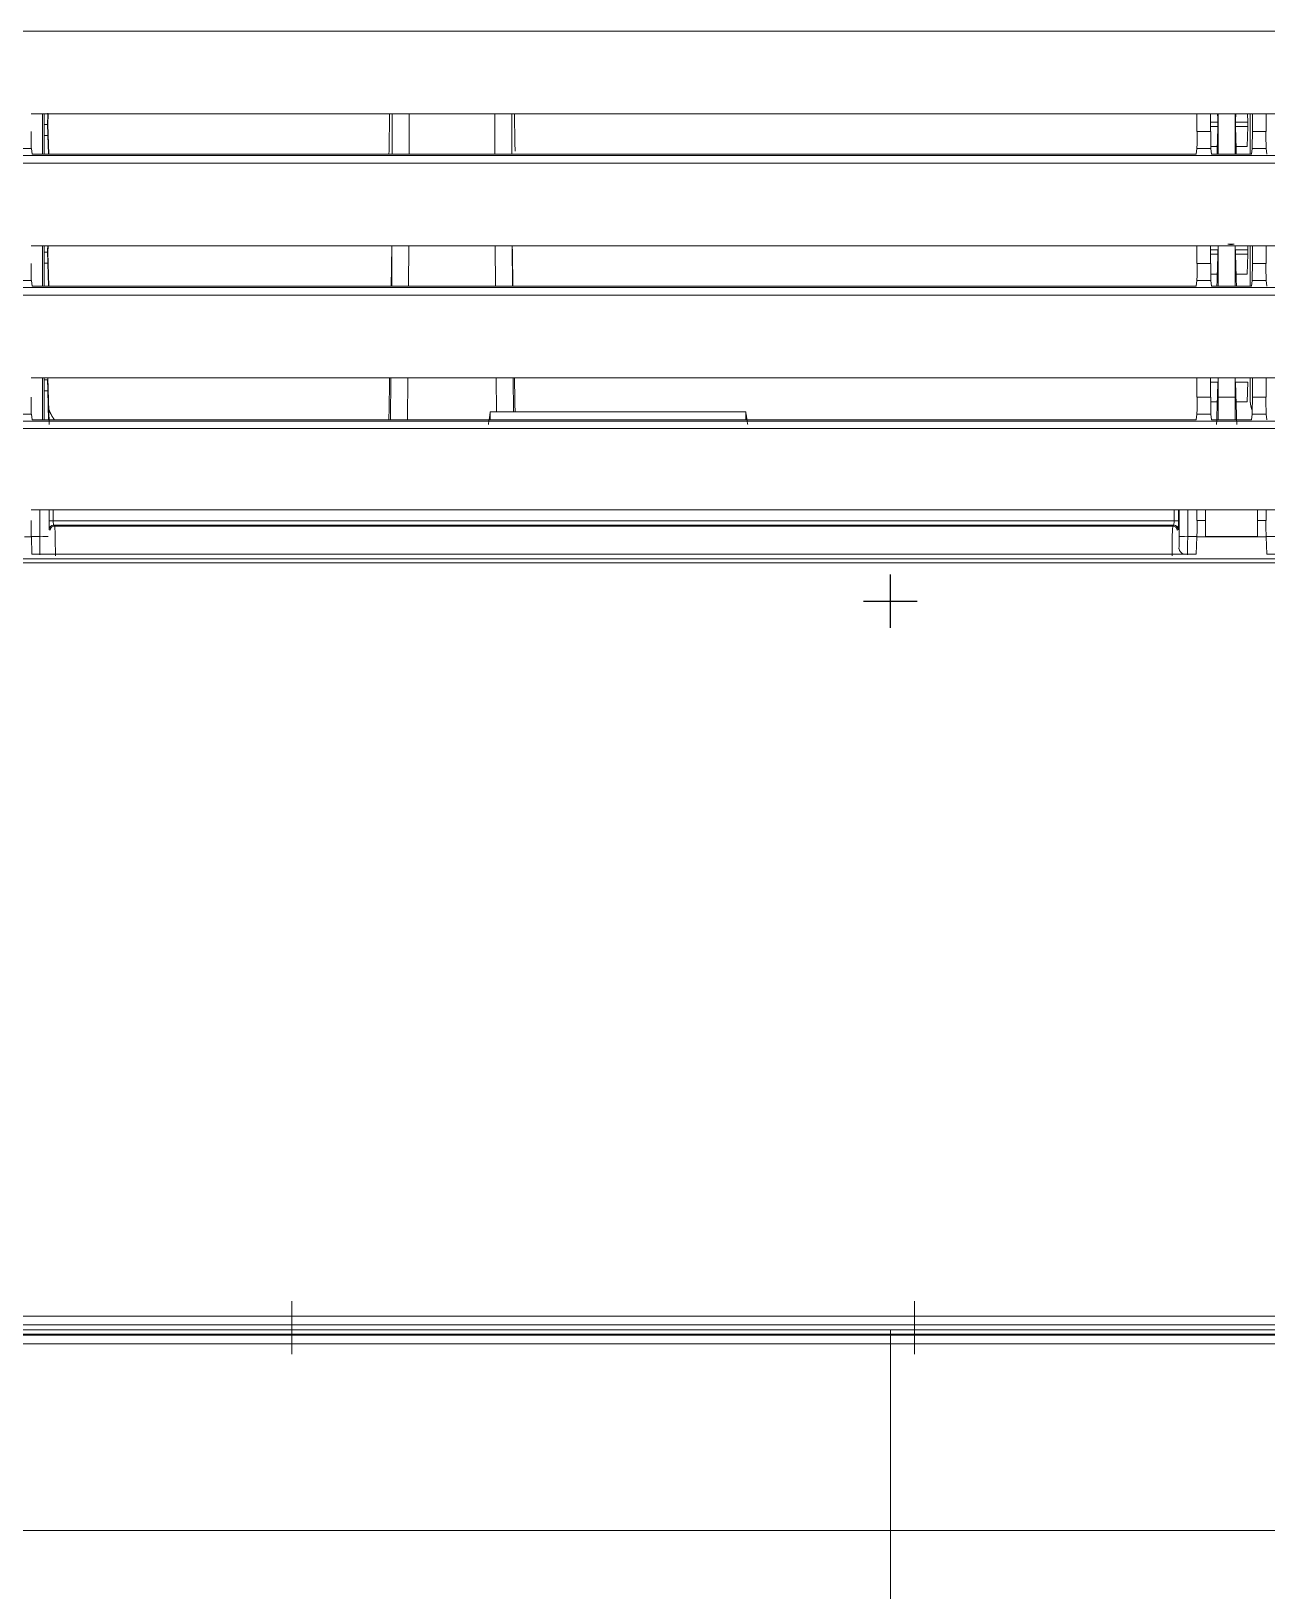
# Model space of a CAD drawing. Header units: inches. Extents: x 3778 to 56227, y -16914 to 35091.
# Drawn here: x 11726 to 11871.7, y 17471.5 to 17655.4 of the extents above; entities that cross this region are included whole.
import ezdxf

# ---------------------------------------------------------------- set-up
doc = ezdxf.new("R2010")
doc.units = ezdxf.units.IN
doc.header["$LTSCALE"] = 100
doc.header["$MEASUREMENT"] = 0
doc.layers.add('mark-B', color=2, linetype='Continuous', lineweight=20)
doc.layers.add('RC-LIGHT', color=7, linetype='Continuous')

# ---------------------------------------------------------------- blocks, each defined once
blk = doc.blocks.new('무풍1way 일반')
for p, q in [((0, -253.28), (0, -246.97)), ((-3.16, -250.12), (3.16, -250.12))]:
    blk.add_line(p, q)
at = {"layer": 'mark-B'}
for p, q in [((357.16, -182.89), (-357.16, -182.89)), ((-101.3, -192.64), (36.16, -192.64)), ((-99.99, -197.41), (-99.99, -192.64)), ((-99.77, -197.41), (-99.77, -192.64)), ((-99.34, -193.88), (-99.3, -192.64)), ((-58.73, -197.41), (-58.73, -192.64)), ((-58.73, -197.41), (-58.73, -192.64)), ((-56.72, -197.41), (-56.72, -192.64)), ((-56.72, -197.41), (-56.72, -192.64)), ((-46.64, -192.64), (-46.64, -197.41)), ((-46.64, -192.64), (-46.64, -197.41)), ((-44.64, -192.64), (-44.64, -197.41)), ((-44.64, -192.64), (-44.64, -197.41)), ((36.16, -194.73), (36.16, -192.64)), ((36.16, -192.64), (37.77, -192.64)), ((37.77, -192.64), (37.77, -194.73)), ((37.77, -192.64), (42.69, -192.64)), ((38.65, -192.64), (38.65, -197.41)), ((40.66, -197.41), (40.66, -192.64)), ((42.16, -193.62), (42.13, -192.64)), ((42.42, -192.64), (42.42, -197.41)), ((42.69, -194.73), (42.69, -192.64)), ((42.69, -192.64), (44.3, -192.64)), ((44.3, -194.73), (44.3, -192.64)), ((44.3, -192.64), (196.82, -192.64)), ((-99.77, -193.88), (-99.36, -193.88)), ((-99.23, -197.41), (-99.34, -193.88)), ((36.16, -194.73), (37.77, -194.73)), ((37.77, -193.62), (38.62, -193.62)), ((38.62, -194.14), (37.77, -194.14)), ((40.7, -193.62), (42.16, -193.62)), ((42.16, -194.14), (40.7, -194.14)), ((42.08, -196.49), (42.16, -194.14)), ((42.69, -194.73), (44.3, -194.73)), ((-101.29, -196.74), (-102.92, -196.74)), ((-101.2, -197.41), (-101.29, -196.74)), ((-99.77, -195.19), (-99.35, -195.19)), ((-99.28, -197.41), (-99.35, -195.19)), ((36.06, -197.41), (36.15, -196.74)), ((37.78, -196.74), (36.15, -196.74)), ((38.55, -196.49), (37.78, -196.49)), ((37.78, -196.74), (37.87, -197.41)), ((42.08, -196.49), (40.77, -196.49)), ((42.59, -197.41), (42.67, -196.74)), ((44.31, -196.74), (42.67, -196.74)), ((44.4, -197.41), (44.31, -196.74)), ((-354.41, -197.57), (354.41, -197.57)), ((354.41, -198.46), (-354.41, -198.46)), ((36.06, -197.41), (-101.2, -197.41)), ((42.59, -197.41), (37.87, -197.41)), ((-101.3, -208.2), (36.16, -208.2)), ((-99.99, -212.97), (-99.99, -208.2)), ((-99.77, -212.97), (-99.77, -208.2)), ((-99.77, -208.94), (-99.36, -208.94)), ((-99.34, -208.94), (-99.31, -208.2)), ((-99.21, -212.97), (-99.34, -208.94)), ((-58.8, -212.97), (-58.77, -208.2)), ((-58.8, -212.97), (-58.77, -208.2)), ((-56.8, -212.97), (-56.76, -208.2)), ((-56.8, -212.97), (-56.76, -208.2)), ((-46.61, -208.2), (-46.57, -212.97)), ((-46.61, -208.2), (-46.57, -212.97)), ((-44.6, -208.2), (-44.56, -212.97)), ((-44.6, -208.2), (-44.56, -212.97)), ((36.16, -210.3), (36.16, -208.2)), ((36.16, -208.2), (37.77, -208.2)), ((37.77, -208.2), (37.77, -210.3)), ((37.77, -208.2), (42.69, -208.2)), ((37.77, -208.68), (38.62, -208.68)), ((38.62, -209.2), (37.77, -209.2)), ((38.65, -208.2), (38.65, -212.97)), ((39.82, -208.03), (40.55, -208.03)), ((40.66, -212.97), (40.66, -208.2)), ((40.7, -208.68), (42.16, -208.68)), ((42.16, -209.2), (40.7, -209.2)), ((42.08, -211.55), (42.16, -209.2)), ((42.16, -208.68), (42.14, -208.2)), ((42.42, -208.2), (42.42, -212.97)), ((42.69, -210.3), (42.69, -208.2)), ((42.69, -208.2), (44.3, -208.2)), ((44.3, -210.3), (44.3, -208.2)), ((44.3, -208.2), (196.82, -208.2)), ((-99.77, -210.25), (-99.35, -210.25)), ((-99.27, -212.97), (-99.35, -210.25)), ((36.16, -210.3), (37.77, -210.3)), ((38.55, -211.55), (37.77, -211.55)), ((42.08, -211.55), (40.77, -211.55)), ((42.69, -210.3), (44.3, -210.3)), ((-351.65, -213.14), (351.65, -213.14)), ((-101.29, -212.3), (-102.92, -212.3)), ((-101.2, -212.97), (-101.29, -212.3)), ((36.06, -212.97), (-101.2, -212.97)), ((36.06, -212.97), (36.15, -212.3)), ((37.78, -212.3), (36.15, -212.3)), ((37.78, -212.3), (37.87, -212.97)), ((42.59, -212.97), (37.87, -212.97)), ((42.59, -212.97), (42.67, -212.3)), ((44.31, -212.3), (42.67, -212.3)), ((44.4, -212.97), (44.31, -212.3)), ((351.65, -214.02), (-351.65, -214.02)), ((-101.3, -223.77), (36.16, -223.77)), ((-99.99, -228.72), (-99.99, -223.76)), ((-99.77, -228.72), (-99.77, -223.76)), ((-99.77, -224.01), (-99.36, -224.01)), ((-99.34, -224), (-99.33, -223.77)), ((-58.93, -228.72), (-58.89, -223.77)), ((-58.93, -228.72), (-58.89, -223.77)), ((-56.92, -228.72), (-56.88, -223.77)), ((-56.92, -228.72), (-56.88, -223.77)), ((-46.48, -223.77), (-46.45, -227.77)), ((-46.48, -223.77), (-46.45, -227.77)), ((-44.47, -223.77), (-44.44, -227.77)), ((-44.47, -223.77), (-44.44, -227.77)), ((36.16, -226.06), (36.16, -223.77)), ((36.16, -223.77), (37.77, -223.77)), ((37.77, -223.77), (37.77, -226.06)), ((37.77, -223.77), (42.69, -223.77)), ((38.62, -224.27), (37.77, -224.27)), ((38.65, -223.76), (38.65, -226.05)), ((40.66, -226.05), (40.66, -223.76)), ((42.16, -224.27), (40.7, -224.27)), ((42.08, -226.61), (42.16, -224.27)), ((42.42, -223.76), (42.42, -226.23)), ((42.69, -226.06), (42.69, -223.77)), ((42.69, -223.77), (44.3, -223.77)), ((44.3, -226.06), (44.3, -223.77)), ((44.3, -223.77), (196.82, -223.77)), ((-99.77, -225.31), (-99.35, -225.31)), ((-99.25, -228.72), (-99.35, -225.31)), ((36.16, -226.06), (37.77, -226.06)), ((38.65, -226.05), (40.66, -226.05)), ((42.69, -226.06), (44.3, -226.06)), ((-101.29, -228.06), (-102.92, -228.06)), ((-101.21, -228.72), (-101.29, -228.06)), ((-47.17, -227.77), (-47.17, -228.72)), ((-17.05, -228.72), (-17.05, -227.77)), ((36.07, -228.72), (36.15, -228.06)), ((37.78, -228.06), (36.15, -228.06)), ((38.55, -226.61), (37.77, -226.61)), ((37.78, -228.06), (37.87, -228.72)), ((42.08, -226.61), (40.77, -226.61)), ((42.59, -228.72), (42.67, -228.06)), ((44.31, -228.06), (42.67, -228.06)), ((44.39, -228.72), (44.31, -228.06)), ((-348.87, -228.89), (348.87, -228.89)), ((348.87, -229.77), (-348.87, -229.77)), ((36.07, -228.72), (-101.21, -228.72)), ((42.59, -228.72), (37.87, -228.72)), ((-101.3, -239.33), (36.16, -239.33)), ((-100.3, -242.48), (-100.3, -239.33)), ((-100.3, -242.48), (-100.3, -239.33)), ((-99.2, -240.65), (-99.2, -239.33)), ((-99.2, -240.65), (-99.2, -239.33)), ((-98.7, -240.65), (-99.2, -240.65)), ((-98.7, -240.65), (-99.2, -240.65)), ((-98.7, -239.33), (-98.7, -240.65)), ((-98.7, -239.33), (-98.7, -240.65)), ((-98.7, -240.65), (33.46, -240.65)), ((-98.7, -240.65), (33.46, -240.65)), ((33.46, -240.65), (33.46, -239.33)), ((33.46, -240.65), (33.46, -239.33)), ((33.96, -240.65), (33.46, -240.65)), ((33.96, -240.65), (33.46, -240.65)), ((33.96, -239.33), (33.96, -240.65)), ((33.96, -239.33), (33.96, -240.65)), ((34.05, -242.49), (34.05, -239.33)), ((34.05, -242.49), (34.05, -239.33)), ((35.06, -239.33), (35.06, -242.48)), ((35.06, -239.33), (35.06, -242.48)), ((36.16, -240.59), (36.16, -239.33)), ((36.16, -239.33), (37.17, -239.33)), ((36.16, -240.59), (37.17, -240.59)), ((37.17, -239.33), (37.17, -240.59)), ((37.17, -239.33), (43.29, -239.33)), ((43.29, -240.59), (43.29, -239.33)), ((43.29, -239.33), (44.3, -239.33)), ((43.29, -240.59), (44.3, -240.59)), ((44.3, -240.59), (44.3, -239.33)), ((44.3, -239.33), (196.82, -239.33)), ((-101.29, -242.54), (-102.11, -242.54)), ((-101.29, -242.48), (-100.3, -242.48)), ((-101.29, -242.48), (-100.3, -242.48)), ((-101.29, -242.54), (-101.22, -244.58)), ((-99.17, -241.65), (-99.06, -241.76)), ((-99.17, -241.65), (-99.06, -241.76)), ((33.42, -241.15), (-98.67, -241.15)), ((-98.67, -241.15), (-98.56, -241.26)), ((33.42, -241.15), (-98.67, -241.15)), ((-98.67, -241.15), (-98.56, -241.26)), ((-98.56, -241.26), (33.32, -241.26)), ((-98.56, -241.26), (33.32, -241.26)), ((33.32, -241.26), (33.42, -241.15)), ((33.32, -241.26), (33.42, -241.15)), ((33.93, -241.65), (33.82, -241.76)), ((33.93, -241.65), (33.82, -241.76)), ((35.06, -242.48), (36.15, -242.48)), ((35.06, -242.48), (36.15, -242.48)), ((36.15, -242.54), (36.08, -244.58)), ((36.97, -242.54), (36.15, -242.54)), ((37.18, -242.54), (36.97, -242.54)), ((37.18, -242.48), (43.28, -242.48)), ((37.18, -242.48), (43.28, -242.48)), ((37.18, -242.54), (43.28, -242.54)), ((43.49, -242.54), (43.28, -242.54)), ((44.31, -242.54), (43.49, -242.54)), ((44.31, -242.48), (45.36, -242.48)), ((44.31, -242.48), (45.36, -242.48)), ((44.31, -242.54), (44.38, -244.58)), ((-101.22, -244.58), (36.08, -244.58)), ((44.38, -244.58), (196.74, -244.58)), ((476.32, -245.6), (-476.32, -245.6)), ((-464.1, -245.12), (464.1, -245.12)), ((-70.56, -332.68), (-70.56, -337.43)), ((-70.56, -337.57), (-70.56, -332.93)), ((2.84, -332.68), (2.84, -337.43)), ((2.84, -337.57), (2.84, -332.93)), ((-70.56, -333.08), (-70.56, -335.12)), ((-70.56, -333.78), (-70.56, -333.1)), ((-70.56, -333.44), (-70.56, -338.93)), ((-70.56, -334.62), (-70.56, -333.56)), ((-70.56, -335.68), (-70.56, -333.78)), ((-70.56, -333.79), (-70.56, -334.37)), ((-70.56, -333.93), (-70.56, -337.94)), ((-70.56, -338.1), (-70.56, -334.6)), ((2.84, -333.08), (2.84, -335.12)), ((2.84, -333.78), (2.84, -333.1)), ((2.84, -333.44), (2.84, -338.93)), ((2.84, -334.62), (2.84, -333.56)), ((2.84, -335.68), (2.84, -333.78)), ((2.84, -333.79), (2.84, -334.37)), ((2.84, -333.93), (2.84, -337.94)), ((2.84, -338.1), (2.84, -334.6)), ((-70.56, -335.12), (-70.56, -335.73)), ((0, -336.56), (0, -336.06)), ((0, -336.56), (0, -336.06)), ((0, -336.71), (0, -336.56)), ((0, -336.71), (0, -336.56)), ((2.84, -335.12), (2.84, -335.73)), ((-70.56, -337.43), (-70.56, -338.28)), ((-70.56, -338.03), (-70.56, -337.57)), ((2.84, -337.43), (2.84, -338.28)), ((2.84, -338.03), (2.84, -337.57))]:
    blk.add_line(p, q, dxfattribs=at)
blk.add_arc((40.18, -206.57), 1.5, 255.8455, 284.1545, dxfattribs=at)
for centre, major_axis, ratio, start_param, end_param in [((-99.34, -193.88), (0, -1.51), 0.017455, 3.665191, 4.712389), ((-101.29, -194.73), (0, -2.01), 0.008727, 4.712389, 6.213372), ((-99.34, -193.88), (0, -1.51), 0.017455, 4.712389, 5.759587), ((36.15, -194.73), (0, -2.01), 0.008727, 0.069813, 1.570796), ((37.79, -194.73), (0, -2.01), 0.008727, 4.712389, 6.213372), ((42.67, -194.73), (0, -2.01), 0.008727, 0.069813, 1.570796), ((44.31, -194.73), (0, -2.01), 0.008727, 4.712389, 6.213372), ((-99.34, -208.94), (0, -1.51), 0.017455, 4.197054, 4.712389), ((-99.34, -208.94), (0, -1.51), 0.017455, 4.712389, 5.759587), ((-101.29, -210.3), (0, -2.01), 0.008727, 4.712389, 6.213372), ((36.15, -210.3), (0, -2.01), 0.008727, 0.069813, 1.570796), ((37.79, -210.3), (0, -2.01), 0.008727, 4.712389, 6.213372), ((42.67, -210.3), (0, -2.01), 0.008727, 0.069813, 1.570796), ((44.31, -210.3), (0, -2.01), 0.008727, 4.712389, 6.213372), ((-99.34, -224.01), (0, -1.51), 0.017455, 4.712389, 5.759587), ((-101.29, -226.06), (0, -2.01), 0.008727, 4.712389, 6.213371), ((36.15, -226.06), (0, -2.01), 0.008727, 0.069814, 1.570796), ((37.79, -226.06), (0, -2.01), 0.008727, 4.712389, 6.213371), ((42.67, -226.06), (0, -2.01), 0.008727, 0.069814, 1.570796), ((44.31, -226.06), (0, -2.01), 0.008727, 4.712389, 6.213371), ((-101.29, -240.59), (0, -2.01), 0.008727, 4.712389, 6.037549), ((-99.17, -240.65), (0, -1), 0.034921, 4.712368, 6.248257), ((-99.17, -240.65), (0, -1), 0.034921, 4.712368, 6.248257), ((-98.67, -240.65), (0.001, -0.502), 0.069841, 4.712303, 6.248193), ((-98.67, -240.65), (0.001, -0.502), 0.069841, 4.712303, 6.248193), ((33.42, -240.65), (-0.001, -0.502), 0.069841, 0.034992, 1.570882), ((33.42, -240.65), (-0.001, -0.502), 0.069841, 0.034992, 1.570882), ((33.93, -240.65), (0, -1), 0.034921, 0.034928, 1.570818), ((33.93, -240.65), (0, -1), 0.034921, 0.034928, 1.570818), ((36.15, -240.59), (0, -2.01), 0.008727, 0.245636, 1.570796), ((37.18, -240.59), (0, -2.01), 0.008727, 4.712389, 6.033203), ((43.28, -240.59), (0, -2.01), 0.008727, 0.249983, 1.570796), ((44.31, -240.59), (0, -2.01), 0.008727, 4.712389, 6.037549), ((-100.3, -242.49), (-1, 0), 0.017452, 3.176505, 4.712389), ((-100.23, -242.53), (0, -3.01), 0.023281, 4.694926, 5.497778), ((-100.3, -242.49), (-1, 0), 0.017452, 3.176505, 4.712389), ((-100.23, -242.53), (0, -3.01), 0.023281, 4.694926, 5.497778), ((-98.67, -241.65), (0.355, 0.355), 0.998782, 0.785703, 2.35589), ((-98.67, -241.65), (0.355, 0.355), 0.998782, 0.785703, 2.35589), ((-98.56, -241.76), (0.355, 0.355), 0.998782, 0.785703, 2.35589), ((-98.56, -241.76), (0.355, 0.355), 0.998782, 0.785703, 2.35589), ((-98.56, -244.77), (0, -3.51), 0.029932, 1.570781, 3.10667), ((-98.56, -244.77), (0, -3.51), 0.029932, 1.570781, 3.10667), ((33.32, -244.77), (0, -3.51), 0.029932, 3.176515, 4.712405), ((33.32, -244.77), (0, -3.51), 0.029932, 3.176515, 4.712405), ((33.32, -241.76), (-0.355, 0.355), 0.998782, 3.927295, 5.497483), ((33.32, -241.76), (-0.355, 0.355), 0.998782, 3.927295, 5.497483), ((33.42, -241.65), (-0.355, 0.355), 0.998782, 3.927295, 5.497483), ((33.42, -241.65), (-0.355, 0.355), 0.998782, 3.927295, 5.497483), ((33.98, -242.53), (0, -2.01), 0.034921, 0.785419, 1.588271), ((33.98, -242.53), (0, -2.01), 0.034921, 0.785419, 1.588271), ((35.06, -242.49), (-1, 0), 0.017452, 4.712389, 6.248273), ((35.06, -242.49), (-1, 0), 0.017452, 4.712389, 6.248273), ((34.99, -242.53), (0, -3.01), 0.023281, 0.785408, 1.588259), ((34.99, -242.53), (0, -3.01), 0.023281, 0.785408, 1.588259), ((35.04, -243.95), (-1, 0.04), 0.706884, 0.04936, 1.152169), ((35.04, -243.95), (-1, 0.04), 0.706884, 0.04936, 1.152169)]:
    blk.add_ellipse(centre, major_axis=major_axis, ratio=ratio, start_param=start_param, end_param=end_param, dxfattribs=at)
for points, degree in [([(-59.04, -192.64), (-59.12, -197.41)], 1), ([(-59.04, -192.64), (-59.12, -197.41)], 1), ([(-44.25, -197.04), (-44.33, -192.64)], 1), ([(-44.25, -197.04), (-44.33, -192.64)], 1), ([(38.59, -192.64), (38.62, -193.62)], 1), ([(40.7, -193.62), (40.73, -192.64)], 1), ([(38.62, -194.14), (38.55, -196.49)], 1), ([(38.62, -193.62), (38.62, -193.66), (38.62, -193.8), (38.62, -193.96), (38.62, -194.1), (38.62, -194.14)], 2), ([(40.7, -194.14), (40.7, -194.1), (40.69, -193.96), (40.69, -193.8), (40.7, -193.66), (40.7, -193.62)], 2), ([(40.77, -196.49), (40.7, -194.14)], 1), ([(38.55, -196.49), (38.52, -197.41)], 1), ([(40.8, -197.41), (40.77, -196.49)], 1), ([(-58.78, -208.2), (-58.86, -212.97)], 1), ([(-58.78, -208.2), (-58.86, -212.97)], 1), ([(-44.5, -212.97), (-44.58, -208.2)], 1), ([(-44.5, -212.97), (-44.58, -208.2)], 1), ([(38.62, -209.2), (38.55, -211.55)], 1), ([(38.62, -208.68), (38.62, -208.72), (38.62, -208.86), (38.62, -209.02), (38.62, -209.16), (38.62, -209.2)], 2), ([(40.7, -209.2), (40.7, -209.16), (40.69, -209.02), (40.69, -208.86), (40.7, -208.72), (40.7, -208.68)], 2), ([(40.77, -211.55), (40.7, -209.2)], 1), ([(38.55, -211.55), (38.51, -212.97)], 1), ([(40.81, -212.97), (40.77, -211.55)], 1), ([(-99.18, -229.28), (-99.34, -224)], 1), ([(-59.04, -223.77), (-59.13, -228.72)], 1), ([(-59.04, -223.77), (-59.13, -228.72)], 1), ([(-44.25, -227.77), (-44.32, -223.77)], 1), ([(-44.25, -227.77), (-44.32, -223.77)], 1), ([(38.62, -224.27), (38.55, -226.61)], 1), ([(40.77, -226.61), (40.7, -224.27)], 1), ([(-47.17, -227.77), (-47.4, -229.28)], 1), ([(-17.05, -227.77), (-47.17, -227.77)], 1), ([(-16.82, -229.28), (-17.05, -227.77)], 1), ([(38.55, -226.61), (38.47, -229.28)], 1), ([(40.85, -229.28), (40.77, -226.61)], 1), ([(-130.58, -334.47), (-43.6, -334.47), (43.39, -334.47), (130.37, -334.47)], 3), ([(-130.67, -335.49), (-0.1, -335.49), (130.46, -335.49)], 2), ([(0, -336.56), (-42.08, -336.56), (-84.15, -336.56), (-126.23, -336.56)], 3), ([(0, -336.56), (-42.08, -336.56), (-84.15, -336.56), (-126.23, -336.56)], 3), ([(126.23, -336.56), (84.16, -336.56), (42.08, -336.56), (0, -336.56)], 3), ([(126.23, -336.56), (84.16, -336.56), (42.08, -336.56), (0, -336.56)], 3), ([(-449.65, -336.71), (-299.77, -336.71), (-149.88, -336.71), (0, -336.71)], 3), ([(-449.65, -336.71), (-299.77, -336.71), (-149.88, -336.71), (0, -336.71)], 3), ([(0, -336.71), (149.88, -336.71), (299.77, -336.71), (449.65, -336.71)], 3), ([(0, -336.71), (149.88, -336.71), (299.77, -336.71), (449.65, -336.71)], 3), ([(0, -359.74), (0, -352.42), (0, -345.05), (0, -337.7)], 3), ([(0, -359.74), (0, -352.42), (0, -345.05), (0, -337.7)], 3), ([(0, -359.74), (0, -369.93), (0, -380.11), (0, -390.27)], 3), ([(0, -359.74), (0, -369.93), (0, -380.11), (0, -390.27)], 3)]:
    blk.add_open_spline(points, degree=degree, dxfattribs=at)
for points, degree, knots in [([(42.16, -194.14), (42.16, -194.14), (42.16, -194.14), (42.16, -194.13), (42.16, -194.13), (42.16, -194.12), (42.16, -194.12), (42.16, -194.11), (42.16, -194.11), (42.16, -194.1), (42.16, -194.1), (42.16, -194.09), (42.16, -194.08), (42.16, -194.08), (42.16, -194.07), (42.16, -194.06), (42.16, -194.06), (42.16, -194.05), (42.16, -194.05), (42.16, -194.04), (42.16, -194.03), (42.16, -194.02), (42.16, -194.02), (42.16, -194.01), (42.16, -194), (42.16, -194), (42.16, -193.99), (42.16, -193.98), (42.16, -193.97), (42.16, -193.97), (42.16, -193.96), (42.16, -193.95), (42.16, -193.95), (42.16, -193.94), (42.16, -193.93), (42.16, -193.92), (42.16, -193.92), (42.16, -193.91), (42.16, -193.9), (42.16, -193.9), (42.16, -193.89), (42.16, -193.88), (42.16, -193.87), (42.16, -193.85), (42.16, -193.84), (42.16, -193.82), (42.16, -193.81), (42.16, -193.79), (42.16, -193.78), (42.16, -193.77), (42.16, -193.75), (42.16, -193.74), (42.16, -193.72), (42.16, -193.71), (42.16, -193.7), (42.16, -193.68), (42.16, -193.67), (42.16, -193.66), (42.16, -193.65), (42.16, -193.64), (42.16, -193.63), (42.16, -193.62), (42.16, -193.62)], 3, [0, 0, 0, 0, 0.013748, 0.027432, 0.041052, 0.054607, 0.068099, 0.081527, 0.09489, 0.10819, 0.121425, 0.134597, 0.147704, 0.160748, 0.173727, 0.186643, 0.199494, 0.212281, 0.225005, 0.237664, 0.250259, 0.262791, 0.275258, 0.287661, 0.3, 0.312275, 0.324487, 0.336634, 0.348717, 0.360736, 0.372691, 0.384582, 0.39641, 0.408173, 0.419872, 0.431507, 0.443078, 0.454585, 0.466029, 0.477408, 0.488723, 0.499974, 0.522542, 0.545365, 0.568445, 0.591781, 0.615372, 0.639221, 0.663325, 0.687685, 0.712302, 0.737175, 0.762304, 0.78769, 0.813331, 0.839229, 0.865384, 0.891794, 0.918461, 0.945384, 0.972564, 1, 1, 1, 1]), ([(42.16, -209.2), (42.16, -209.2), (42.16, -209.2), (42.16, -209.19), (42.16, -209.19), (42.16, -209.18), (42.16, -209.18), (42.16, -209.17), (42.16, -209.17), (42.16, -209.16), (42.16, -209.16), (42.16, -209.15), (42.16, -209.15), (42.16, -209.14), (42.16, -209.13), (42.16, -209.13), (42.16, -209.12), (42.16, -209.11), (42.16, -209.11), (42.16, -209.1), (42.16, -209.09), (42.16, -209.09), (42.16, -209.08), (42.16, -209.07), (42.16, -209.07), (42.16, -209.06), (42.16, -209.05), (42.16, -209.04), (42.16, -209.04), (42.16, -209.03), (42.16, -209.02), (42.16, -209.02), (42.16, -209.01), (42.16, -209), (42.16, -208.99), (42.16, -208.99), (42.16, -208.98), (42.16, -208.97), (42.16, -208.96), (42.16, -208.96), (42.16, -208.95), (42.16, -208.94), (42.16, -208.93), (42.16, -208.91), (42.16, -208.9), (42.16, -208.89), (42.16, -208.87), (42.16, -208.86), (42.16, -208.84), (42.16, -208.83), (42.16, -208.81), (42.16, -208.8), (42.16, -208.79), (42.16, -208.77), (42.16, -208.76), (42.16, -208.75), (42.16, -208.73), (42.16, -208.72), (42.16, -208.71), (42.16, -208.7), (42.16, -208.69), (42.16, -208.69), (42.16, -208.68)], 3, [0, 0, 0, 0, 0.013748, 0.027432, 0.041052, 0.054607, 0.068099, 0.081527, 0.09489, 0.10819, 0.121425, 0.134597, 0.147704, 0.160748, 0.173727, 0.186643, 0.199494, 0.212281, 0.225005, 0.237664, 0.250259, 0.262791, 0.275258, 0.287661, 0.3, 0.312275, 0.324487, 0.336634, 0.348717, 0.360736, 0.372691, 0.384582, 0.39641, 0.408173, 0.419872, 0.431507, 0.443078, 0.454585, 0.466029, 0.477408, 0.488723, 0.499974, 0.522542, 0.545365, 0.568445, 0.591781, 0.615372, 0.639221, 0.663325, 0.687685, 0.712302, 0.737175, 0.762304, 0.78769, 0.813331, 0.839229, 0.865384, 0.891794, 0.918461, 0.945384, 0.972564, 1, 1, 1, 1]), ([(38.64, -228.73), (38.64, -228.37), (38.65, -227.06), (38.65, -226.05)], 2, [0, 0, 0, 0.295232, 1, 1, 1]), ([(40.66, -226.05), (40.66, -227.06), (40.67, -228.37), (40.68, -228.73)], 2, [0, 0, 0, 0.704738, 1, 1, 1]), ([(42.42, -226.23), (42.42, -226.24), (42.42, -226.26), (42.42, -226.29), (42.42, -226.32), (42.42, -226.35), (42.42, -226.38), (42.42, -226.41), (42.43, -226.44), (42.43, -226.48), (42.43, -226.51), (42.43, -226.54), (42.43, -226.57), (42.44, -226.6), (42.44, -226.63), (42.44, -226.66), (42.45, -226.69), (42.45, -226.72), (42.45, -226.75), (42.46, -226.78), (42.46, -226.81), (42.47, -226.84), (42.47, -226.87), (42.48, -226.9), (42.48, -226.93), (42.49, -226.96), (42.49, -226.99), (42.5, -227.02), (42.5, -227.05), (42.51, -227.08), (42.52, -227.11), (42.52, -227.14), (42.53, -227.17), (42.54, -227.2), (42.54, -227.22), (42.55, -227.25), (42.56, -227.28), (42.57, -227.31), (42.58, -227.34), (42.58, -227.37), (42.59, -227.4), (42.6, -227.43), (42.61, -227.45), (42.62, -227.48), (42.63, -227.51), (42.64, -227.54), (42.65, -227.57), (42.66, -227.59), (42.66, -227.61), (42.66, -227.61)], 3, [0, 0, 0, 0, 0.021971, 0.04392, 0.065846, 0.08775, 0.109632, 0.131491, 0.153328, 0.175142, 0.196934, 0.218704, 0.240451, 0.262176, 0.283879, 0.30556, 0.327218, 0.348854, 0.370468, 0.392059, 0.413629, 0.435176, 0.456701, 0.478204, 0.499684, 0.521142, 0.542579, 0.563993, 0.585385, 0.606755, 0.628102, 0.649428, 0.670732, 0.692013, 0.713273, 0.73451, 0.755726, 0.776919, 0.798091, 0.81924, 0.840367, 0.861473, 0.882557, 0.903618, 0.924658, 0.945676, 0.966672, 0.987646, 1, 1, 1, 1]), ([(-99.25, -227.39), (-99.25, -227.4), (-99.25, -227.41), (-99.24, -227.43), (-99.23, -227.45), (-99.22, -227.48), (-99.22, -227.51), (-99.21, -227.54), (-99.2, -227.57), (-99.19, -227.59), (-99.18, -227.62), (-99.17, -227.65), (-99.15, -227.68), (-99.14, -227.71), (-99.13, -227.73), (-99.12, -227.76), (-99.11, -227.79), (-99.1, -227.81), (-99.09, -227.84), (-99.08, -227.87), (-99.06, -227.89), (-99.05, -227.92), (-99.04, -227.95), (-99.03, -227.97), (-99.01, -228), (-99, -228.03), (-98.99, -228.05), (-98.97, -228.08), (-98.96, -228.1), (-98.95, -228.13), (-98.93, -228.15), (-98.92, -228.18), (-98.91, -228.21), (-98.89, -228.23), (-98.88, -228.26), (-98.86, -228.28), (-98.85, -228.3), (-98.83, -228.33), (-98.82, -228.35), (-98.8, -228.38), (-98.79, -228.4), (-98.77, -228.43), (-98.75, -228.45), (-98.74, -228.47), (-98.72, -228.5), (-98.71, -228.52), (-98.69, -228.54), (-98.67, -228.57), (-98.66, -228.59), (-98.64, -228.61), (-98.62, -228.64), (-98.61, -228.66), (-98.59, -228.68), (-98.57, -228.7), (-98.55, -228.73), (-98.54, -228.74), (-98.53, -228.75), (-98.53, -228.76)], 3, [0, 0, 0, 0, 0.002494, 0.021674, 0.040834, 0.059974, 0.079094, 0.098195, 0.117275, 0.136336, 0.155377, 0.174398, 0.193399, 0.21238, 0.231341, 0.250283, 0.269205, 0.288107, 0.306989, 0.325851, 0.344694, 0.363517, 0.38232, 0.401104, 0.419868, 0.438612, 0.457336, 0.476041, 0.494726, 0.513392, 0.532038, 0.550664, 0.569271, 0.587858, 0.606426, 0.624974, 0.643502, 0.662011, 0.6805, 0.69897, 0.717421, 0.735852, 0.754263, 0.772655, 0.791028, 0.809381, 0.827715, 0.846029, 0.864324, 0.8826, 0.900856, 0.919093, 0.937311, 0.955509, 0.973688, 0.991848, 1, 1, 1, 1]), ([(-126.22, -336.06), (-125.88, -336.06), (-125.55, -336.06), (-123.88, -336.06), (-122.54, -336.06), (-115.84, -336.06), (-110.49, -336.06), (-83.71, -336.06), (-62.29, -336.06), (-35.37, -336.06), (-29.87, -336.06), (-16.25, -336.06), (-8.12, -336.06), (0, -336.06)], 3, [0, 0, 0, 0, 0.007955, 0.007955, 0.039777, 0.039777, 0.167064, 0.167064, 0.676211, 0.676211, 0.806885, 0.806885, 1, 1, 1, 1]), ([(-126.22, -336.06), (-125.88, -336.06), (-125.55, -336.06), (-123.88, -336.06), (-122.54, -336.06), (-115.84, -336.06), (-110.49, -336.06), (-83.71, -336.06), (-62.29, -336.06), (-35.37, -336.06), (-29.87, -336.06), (-16.25, -336.06), (-8.12, -336.06), (0, -336.06)], 3, [0, 0, 0, 0, 0.007955, 0.007955, 0.039777, 0.039777, 0.167064, 0.167064, 0.676211, 0.676211, 0.806885, 0.806885, 1, 1, 1, 1]), ([(0, -336.06), (0.33, -336.06), (0.67, -336.06), (2.34, -336.06), (3.68, -336.06), (10.38, -336.06), (15.73, -336.06), (42.51, -336.06), (63.93, -336.06), (97.53, -336.06), (109.7, -336.06), (123.32, -336.06), (124.77, -336.06), (126.22, -336.06)], 3, [0, 0, 0, 0, 0.007955, 0.007955, 0.039775, 0.039775, 0.167057, 0.167057, 0.676183, 0.676183, 0.965537, 0.965537, 1, 1, 1, 1]), ([(0, -336.06), (0.33, -336.06), (0.67, -336.06), (2.34, -336.06), (3.68, -336.06), (10.38, -336.06), (15.73, -336.06), (42.51, -336.06), (63.93, -336.06), (97.53, -336.06), (109.7, -336.06), (123.32, -336.06), (124.77, -336.06), (126.22, -336.06)], 3, [0, 0, 0, 0, 0.007955, 0.007955, 0.039775, 0.039775, 0.167057, 0.167057, 0.676183, 0.676183, 0.965537, 0.965537, 1, 1, 1, 1]), ([(0, -337.7), (-37.52, -337.7), (-112.55, -337.7), (-206.33, -337.7), (-281.36, -337.7), (-337.64, -337.7), (-384.53, -337.7), (-417.35, -337.7), (-435.94, -337.7), (-445.14, -337.7), (-449.65, -337.7)], 3, [0, 0, 0, 0, 0.250292, 0.500585, 0.625731, 0.750877, 0.876023, 0.938597, 0.969883, 1, 1, 1, 1]), ([(0, -337.7), (-37.52, -337.7), (-112.55, -337.7), (-206.33, -337.7), (-281.36, -337.7), (-337.64, -337.7), (-384.53, -337.7), (-417.35, -337.7), (-435.94, -337.7), (-445.14, -337.7), (-449.65, -337.7)], 3, [0, 0, 0, 0, 0.250292, 0.500585, 0.625731, 0.750877, 0.876023, 0.938597, 0.969883, 1, 1, 1, 1]), ([(0, -337.7), (0, -337.63), (0, -337.57), (0, -337.44), (0, -337.38), (0, -337.26), (0, -337.21), (0, -337.1), (0, -337.05), (0, -336.96), (0, -336.92), (0, -336.85), (0, -336.82), (0, -336.77), (0, -336.75), (0, -336.72), (0, -336.71), (0, -336.71)], 3, [0, 0, 0, 0, 0.125, 0.125, 0.25, 0.25, 0.375, 0.375, 0.5, 0.5, 0.625, 0.625, 0.75, 0.75, 0.875, 0.875, 1, 1, 1, 1]), ([(0, -337.7), (0, -337.63), (0, -337.57), (0, -337.44), (0, -337.38), (0, -337.26), (0, -337.21), (0, -337.1), (0, -337.05), (0, -336.96), (0, -336.92), (0, -336.85), (0, -336.82), (0, -336.77), (0, -336.75), (0, -336.72), (0, -336.71), (0, -336.71)], 3, [0, 0, 0, 0, 0.125, 0.125, 0.25, 0.25, 0.375, 0.375, 0.5, 0.5, 0.625, 0.625, 0.75, 0.75, 0.875, 0.875, 1, 1, 1, 1]), ([(449.65, -337.7), (445.14, -337.7), (435.94, -337.7), (417.35, -337.7), (384.53, -337.7), (337.64, -337.7), (281.36, -337.7), (206.33, -337.7), (112.55, -337.7), (37.52, -337.7), (0, -337.7)], 3, [0, 0, 0, 0, 0.030117, 0.061403, 0.123977, 0.249123, 0.374269, 0.499415, 0.749708, 1, 1, 1, 1]), ([(449.65, -337.7), (445.14, -337.7), (435.94, -337.7), (417.35, -337.7), (384.53, -337.7), (337.64, -337.7), (281.36, -337.7), (206.33, -337.7), (112.55, -337.7), (37.52, -337.7), (0, -337.7)], 3, [0, 0, 0, 0, 0.030117, 0.061403, 0.123977, 0.249123, 0.374269, 0.499415, 0.749708, 1, 1, 1, 1]), ([(-456.22, -359.74), (-451.47, -359.74), (-441.96, -359.74), (-422.95, -359.74), (-389.69, -359.74), (-342.16, -359.74), (-285.14, -359.74), (-209.1, -359.74), (-114.05, -359.74), (-38.02, -359.74), (0, -359.74)], 3, [0, 0, 0, 0, 0.03125, 0.0625, 0.125, 0.25, 0.375, 0.5, 0.75, 1, 1, 1, 1]), ([(-456.22, -359.74), (-451.47, -359.74), (-441.96, -359.74), (-422.95, -359.74), (-389.69, -359.74), (-342.16, -359.74), (-285.14, -359.74), (-209.1, -359.74), (-114.05, -359.74), (-38.02, -359.74), (0, -359.74)], 3, [0, 0, 0, 0, 0.03125, 0.0625, 0.125, 0.25, 0.375, 0.5, 0.75, 1, 1, 1, 1]), ([(0, -359.74), (38.02, -359.74), (114.05, -359.74), (209.1, -359.74), (285.14, -359.74), (342.16, -359.74), (389.69, -359.74), (422.95, -359.74), (441.96, -359.74), (451.47, -359.74), (456.22, -359.74)], 3, [0, 0, 0, 0, 0.25, 0.5, 0.625, 0.75, 0.875, 0.9375, 0.96875, 1, 1, 1, 1]), ([(0, -359.74), (38.02, -359.74), (114.05, -359.74), (209.1, -359.74), (285.14, -359.74), (342.16, -359.74), (389.69, -359.74), (422.95, -359.74), (441.96, -359.74), (451.47, -359.74), (456.22, -359.74)], 3, [0, 0, 0, 0, 0.25, 0.5, 0.625, 0.75, 0.875, 0.9375, 0.96875, 1, 1, 1, 1])]:
    blk.add_open_spline(points, degree=degree, knots=knots, dxfattribs=at)

msp = doc.modelspace()

# ---------------------------------------------------------------- block references
at = {"layer": 'RC-LIGHT'}
msp.add_blockref('무풍1way 일반', (11827.31, 17838.34), dxfattribs=at)

doc.saveas('drawing.dxf')
